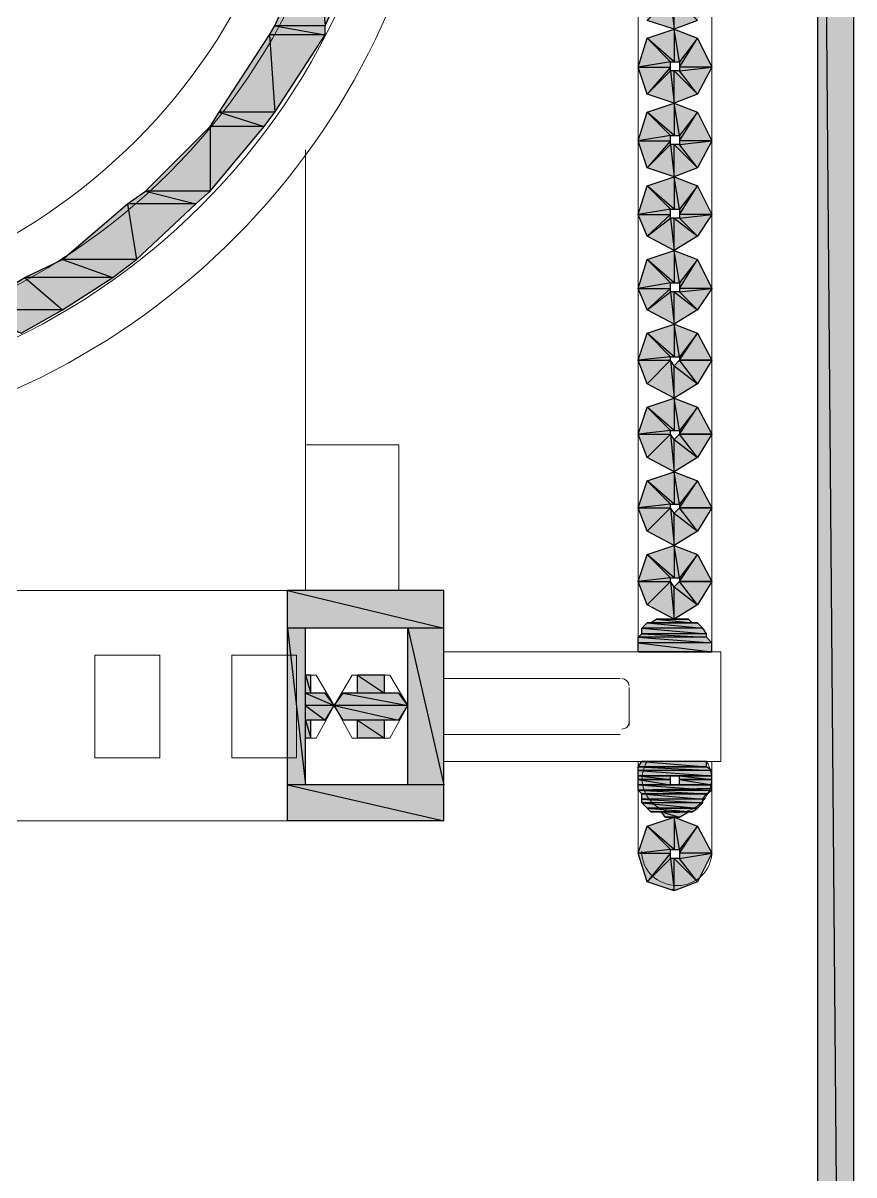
# Model space of a CAD drawing. Header units: millimetres. Extents: x 40 to 176, y -32 to 59.
# Drawn here: x 101.968 to 102.613, y -0.669 to 0.225 of the extents above; entities that cross this region are included whole.
import ezdxf

# ---------------------------------------------------------------- set-up
doc = ezdxf.new("R2010")
doc.units = ezdxf.units.MM
doc.layers.add('15 - Quadro de medição', color=6, linetype='Continuous')

msp = doc.modelspace()

# ---------------------------------------------------------------- hatches: boundary and pattern name
at = {"layer": '15 - Quadro de medição', "true_color": 0x000007}
h = msp.add_hatch(color=7, dxfattribs=at)
h.paths.add_polyline_path([(102.61282, 1.02481), (102.58489, 1.02481), (102.61282, -2.31903)])
h.paths.add_polyline_path([(102.58489, 1.02481), (102.61282, -2.31903), (102.58489, -2.31903)])
h = msp.add_hatch(color=7, dxfattribs=at)
h.paths.add_polyline_path([(102.2343, 0.2957), (102.19519, 0.2957), (102.20218, 0.22307)])
h.paths.add_polyline_path([(102.19519, 0.2957), (102.20218, 0.22307), (102.16307, 0.22307)])
h = msp.add_hatch(color=7, dxfattribs=at)
h.paths.add_polyline_path([(102.49131, 0.22726), (102.47734, 0.24542), (102.50248, 0.24821)])
h.paths.add_polyline_path([(102.47734, 0.24542), (102.50248, 0.24821), (102.47734, 0.24821)])
h.paths.add_polyline_path([(102.50248, 0.24821), (102.47734, 0.24821), (102.49131, 0.27056)])
h.paths.add_polyline_path([(102.47734, 0.24821), (102.49131, 0.27056), (102.47734, 0.2524)])
h.paths.add_polyline_path([(102.49131, 0.27056), (102.47734, 0.2524), (102.47315, 0.27754)])
h.paths.add_polyline_path([(102.47734, 0.2524), (102.47315, 0.27754), (102.47315, 0.2524)])
h.paths.add_polyline_path([(102.47315, 0.27754), (102.47315, 0.2524), (102.4522, 0.27056)])
h.paths.add_polyline_path([(102.47315, 0.2524), (102.4522, 0.27056), (102.47035, 0.2524)])
h.paths.add_polyline_path([(102.4522, 0.27056), (102.47035, 0.2524), (102.44521, 0.24821)])
h.paths.add_polyline_path([(102.47035, 0.2524), (102.44521, 0.24821), (102.47035, 0.24821)])
h.paths.add_polyline_path([(102.44521, 0.24821), (102.47035, 0.24821), (102.4522, 0.22726)])
h.paths.add_polyline_path([(102.47035, 0.24821), (102.4522, 0.22726), (102.47035, 0.24542)])
h.paths.add_polyline_path([(102.4522, 0.22726), (102.47035, 0.24542), (102.47315, 0.22028)])
h.paths.add_polyline_path([(102.47035, 0.24542), (102.47315, 0.22028), (102.47315, 0.24542)])
h.paths.add_polyline_path([(102.47315, 0.22028), (102.47315, 0.24542), (102.49131, 0.22726)])
h.paths.add_polyline_path([(102.47315, 0.24542), (102.49131, 0.22726), (102.47734, 0.24542)])
h = msp.add_hatch(color=7, dxfattribs=at)
h.paths.add_polyline_path([(102.20218, 0.21609), (102.15888, 0.21609), (102.16307, 0.15603)])
h.paths.add_polyline_path([(102.15888, 0.21609), (102.16307, 0.15603), (102.11977, 0.15603)])
h = msp.add_hatch(color=7, dxfattribs=at)
h.paths.add_polyline_path([(102.20218, 0.22307), (102.16307, 0.22307), (102.20218, 0.21609)])
h.paths.add_polyline_path([(102.16307, 0.22307), (102.20218, 0.21609), (102.15888, 0.21609)])
h = msp.add_hatch(color=7, dxfattribs=at)
h.paths.add_polyline_path([(102.49131, 0.16999), (102.47734, 0.18815), (102.50248, 0.19094)])
h.paths.add_polyline_path([(102.47734, 0.18815), (102.50248, 0.19094), (102.47734, 0.19094)])
h.paths.add_polyline_path([(102.50248, 0.19094), (102.47734, 0.19094), (102.49131, 0.21329)])
h.paths.add_polyline_path([(102.47734, 0.19094), (102.49131, 0.21329), (102.47734, 0.19513)])
h.paths.add_polyline_path([(102.49131, 0.21329), (102.47734, 0.19513), (102.47315, 0.22028)])
h.paths.add_polyline_path([(102.47734, 0.19513), (102.47315, 0.22028), (102.47315, 0.19513)])
h.paths.add_polyline_path([(102.47315, 0.22028), (102.47315, 0.19513), (102.4522, 0.21329)])
h.paths.add_polyline_path([(102.47315, 0.19513), (102.4522, 0.21329), (102.47035, 0.19513)])
h.paths.add_polyline_path([(102.4522, 0.21329), (102.47035, 0.19513), (102.44521, 0.19094)])
h.paths.add_polyline_path([(102.47035, 0.19513), (102.44521, 0.19094), (102.47035, 0.19094)])
h.paths.add_polyline_path([(102.44521, 0.19094), (102.47035, 0.19094), (102.4522, 0.16999)])
h.paths.add_polyline_path([(102.47035, 0.19094), (102.4522, 0.16999), (102.47035, 0.18815)])
h.paths.add_polyline_path([(102.4522, 0.16999), (102.47035, 0.18815), (102.47315, 0.16301)])
h.paths.add_polyline_path([(102.47035, 0.18815), (102.47315, 0.16301), (102.47315, 0.18815)])
h.paths.add_polyline_path([(102.47315, 0.16301), (102.47315, 0.18815), (102.49131, 0.16999)])
h.paths.add_polyline_path([(102.47315, 0.18815), (102.49131, 0.16999), (102.47734, 0.18815)])
h = msp.add_hatch(color=7, dxfattribs=at)
h.paths.add_polyline_path([(102.49131, 0.11273), (102.47734, 0.13088), (102.50248, 0.13368)])
h.paths.add_polyline_path([(102.47734, 0.13088), (102.50248, 0.13368), (102.47734, 0.13368)])
h.paths.add_polyline_path([(102.50248, 0.13368), (102.47734, 0.13368), (102.49131, 0.15603)])
h.paths.add_polyline_path([(102.47734, 0.13368), (102.49131, 0.15603), (102.47734, 0.13787)])
h.paths.add_polyline_path([(102.49131, 0.15603), (102.47734, 0.13787), (102.47315, 0.16301)])
h.paths.add_polyline_path([(102.47734, 0.13787), (102.47315, 0.16301), (102.47315, 0.13787)])
h.paths.add_polyline_path([(102.47315, 0.16301), (102.47315, 0.13787), (102.4522, 0.15603)])
h.paths.add_polyline_path([(102.47315, 0.13787), (102.4522, 0.15603), (102.47035, 0.13787)])
h.paths.add_polyline_path([(102.4522, 0.15603), (102.47035, 0.13787), (102.44521, 0.13368)])
h.paths.add_polyline_path([(102.47035, 0.13787), (102.44521, 0.13368), (102.47035, 0.13368)])
h.paths.add_polyline_path([(102.44521, 0.13368), (102.47035, 0.13368), (102.4522, 0.11273)])
h.paths.add_polyline_path([(102.47035, 0.13368), (102.4522, 0.11273), (102.47035, 0.13088)])
h.paths.add_polyline_path([(102.4522, 0.11273), (102.47035, 0.13088), (102.47315, 0.10574)])
h.paths.add_polyline_path([(102.47035, 0.13088), (102.47315, 0.10574), (102.47315, 0.13088)])
h.paths.add_polyline_path([(102.47315, 0.10574), (102.47315, 0.13088), (102.49131, 0.11273)])
h.paths.add_polyline_path([(102.47315, 0.13088), (102.49131, 0.11273), (102.47734, 0.13088)])
h = msp.add_hatch(color=7, dxfattribs=at)
h.paths.add_polyline_path([(102.16307, 0.15603), (102.11977, 0.15603), (102.15469, 0.14485)])
h.paths.add_polyline_path([(102.11977, 0.15603), (102.15469, 0.14485), (102.11278, 0.14485)])
h = msp.add_hatch(color=7, dxfattribs=at)
h.paths.add_polyline_path([(102.15469, 0.14485), (102.11278, 0.14485), (102.11278, 0.09457)])
h.paths.add_polyline_path([(102.11278, 0.14485), (102.11278, 0.09457), (102.0625, 0.09457)])
h = msp.add_hatch(color=7, dxfattribs=at)
h.paths.add_polyline_path([(102.49131, 0.05965), (102.47734, 0.07362), (102.50248, 0.07641)])
h.paths.add_polyline_path([(102.47734, 0.07362), (102.50248, 0.07641), (102.47734, 0.07641)])
h.paths.add_polyline_path([(102.50248, 0.07641), (102.47734, 0.07641), (102.49131, 0.09876)])
h.paths.add_polyline_path([(102.47734, 0.07641), (102.49131, 0.09876), (102.47734, 0.0806)])
h.paths.add_polyline_path([(102.49131, 0.09876), (102.47734, 0.0806), (102.47315, 0.10574)])
h.paths.add_polyline_path([(102.47734, 0.0806), (102.47315, 0.10574), (102.47315, 0.0806)])
h.paths.add_polyline_path([(102.47315, 0.10574), (102.47315, 0.0806), (102.4522, 0.09876)])
h.paths.add_polyline_path([(102.47315, 0.0806), (102.4522, 0.09876), (102.47035, 0.0806)])
h.paths.add_polyline_path([(102.4522, 0.09876), (102.47035, 0.0806), (102.44521, 0.07641)])
h.paths.add_polyline_path([(102.47035, 0.0806), (102.44521, 0.07641), (102.47035, 0.07641)])
h.paths.add_polyline_path([(102.44521, 0.07641), (102.47035, 0.07641), (102.4522, 0.05965)])
h.paths.add_polyline_path([(102.47035, 0.07641), (102.4522, 0.05965), (102.47035, 0.07362)])
h.paths.add_polyline_path([(102.4522, 0.05965), (102.47035, 0.07362), (102.47315, 0.04847)])
h.paths.add_polyline_path([(102.47035, 0.07362), (102.47315, 0.04847), (102.47315, 0.07362)])
h.paths.add_polyline_path([(102.47315, 0.04847), (102.47315, 0.07362), (102.49131, 0.05965)])
h.paths.add_polyline_path([(102.47315, 0.07362), (102.49131, 0.05965), (102.47734, 0.07362)])
h = msp.add_hatch(color=7, dxfattribs=at)
h.paths.add_polyline_path([(102.11278, 0.09457), (102.0625, 0.09457), (102.10161, 0.08479)])
h.paths.add_polyline_path([(102.0625, 0.09457), (102.10161, 0.08479), (102.04853, 0.08479)])
h = msp.add_hatch(color=7, dxfattribs=at)
h.paths.add_polyline_path([(102.10161, 0.08479), (102.04853, 0.08479), (102.05552, 0.04149)])
h.paths.add_polyline_path([(102.04853, 0.08479), (102.05552, 0.04149), (101.99825, 0.04149)])
h = msp.add_hatch(color=7, dxfattribs=at)
h.paths.add_polyline_path([(102.49131, 0.00238), (102.47734, 0.01635), (102.50248, 0.01914)])
h.paths.add_polyline_path([(102.47734, 0.01635), (102.50248, 0.01914), (102.47734, 0.01914)])
h.paths.add_polyline_path([(102.50248, 0.01914), (102.47734, 0.01914), (102.49131, 0.04149)])
h.paths.add_polyline_path([(102.47734, 0.01914), (102.49131, 0.04149), (102.47734, 0.02333)])
h.paths.add_polyline_path([(102.49131, 0.04149), (102.47734, 0.02333), (102.47315, 0.04847)])
h.paths.add_polyline_path([(102.47734, 0.02333), (102.47315, 0.04847), (102.47315, 0.02333)])
h.paths.add_polyline_path([(102.47315, 0.04847), (102.47315, 0.02333), (102.4522, 0.04149)])
h.paths.add_polyline_path([(102.47315, 0.02333), (102.4522, 0.04149), (102.47035, 0.02333)])
h.paths.add_polyline_path([(102.4522, 0.04149), (102.47035, 0.02333), (102.44521, 0.01914)])
h.paths.add_polyline_path([(102.47035, 0.02333), (102.44521, 0.01914), (102.47035, 0.01914)])
h.paths.add_polyline_path([(102.44521, 0.01914), (102.47035, 0.01914), (102.4522, 0.00238)])
h.paths.add_polyline_path([(102.47035, 0.01914), (102.4522, 0.00238), (102.47035, 0.01635)])
h.paths.add_polyline_path([(102.4522, 0.00238), (102.47035, 0.01635), (102.47315, -0.00879)])
h.paths.add_polyline_path([(102.47035, 0.01635), (102.47315, -0.00879), (102.47315, 0.01635)])
h.paths.add_polyline_path([(102.47315, -0.00879), (102.47315, 0.01635), (102.49131, 0.00238)])
h.paths.add_polyline_path([(102.47315, 0.01635), (102.49131, 0.00238), (102.47734, 0.01635)])
h = msp.add_hatch(color=7, dxfattribs=at)
h.paths.add_polyline_path([(102.05552, 0.04149), (101.99825, 0.04149), (102.03736, 0.02752)])
h.paths.add_polyline_path([(101.99825, 0.04149), (102.03736, 0.02752), (101.96892, 0.02752)])
h = msp.add_hatch(color=7, dxfattribs=at)
h.paths.add_polyline_path([(102.03736, 0.02752), (101.96892, 0.02752), (101.99825, 0.00238)])
h.paths.add_polyline_path([(101.96892, 0.02752), (101.99825, 0.00238), (101.92702, 0.00238)])
h = msp.add_hatch(color=7, dxfattribs=at)
h.paths.add_polyline_path([(101.99825, 0.00238), (101.92702, 0.00238), (101.96612, -0.01578)])
h.paths.add_polyline_path([(101.92702, 0.00238), (101.96612, -0.01578), (101.86975, -0.01578)])
h = msp.add_hatch(color=7, dxfattribs=at)
h.paths.add_polyline_path([(102.50248, -0.03673), (102.47734, -0.03673), (102.49131, -0.01578)])
h.paths.add_polyline_path([(102.47734, -0.03673), (102.49131, -0.01578), (102.47734, -0.03393)])
h.paths.add_polyline_path([(102.49131, -0.01578), (102.47734, -0.03393), (102.47315, -0.00879)])
h.paths.add_polyline_path([(102.47734, -0.03393), (102.47315, -0.00879), (102.47315, -0.03393)])
h.paths.add_polyline_path([(102.47315, -0.00879), (102.47315, -0.03393), (102.4522, -0.01578)])
h.paths.add_polyline_path([(102.47315, -0.03393), (102.4522, -0.01578), (102.47035, -0.03393)])
h.paths.add_polyline_path([(102.4522, -0.01578), (102.47035, -0.03393), (102.44521, -0.03673)])
h.paths.add_polyline_path([(102.47035, -0.03393), (102.44521, -0.03673), (102.47035, -0.03673)])
h.paths.add_polyline_path([(102.44521, -0.03673), (102.47035, -0.03673), (102.4522, -0.05489)])
h = msp.add_hatch(color=7, dxfattribs=at)
h.paths.add_polyline_path([(102.4522, -0.05489), (102.47035, -0.03673), (102.47315, -0.06606)])
h.paths.add_polyline_path([(102.47035, -0.03673), (102.47315, -0.06606), (102.47315, -0.04092)])
h.paths.add_polyline_path([(102.47315, -0.06606), (102.47315, -0.04092), (102.49131, -0.05489)])
h.paths.add_polyline_path([(102.47315, -0.04092), (102.49131, -0.05489), (102.47734, -0.03673)])
h.paths.add_polyline_path([(102.49131, -0.05489), (102.47734, -0.03673), (102.50248, -0.03673)])
h = msp.add_hatch(color=7, dxfattribs=at)
h.paths.add_polyline_path([(102.50248, -0.09399), (102.47734, -0.09399), (102.49131, -0.07304)])
h.paths.add_polyline_path([(102.47734, -0.09399), (102.49131, -0.07304), (102.47734, -0.0912)])
h.paths.add_polyline_path([(102.49131, -0.07304), (102.47734, -0.0912), (102.47315, -0.06606)])
h.paths.add_polyline_path([(102.47734, -0.0912), (102.47315, -0.06606), (102.47315, -0.0912)])
h.paths.add_polyline_path([(102.47315, -0.06606), (102.47315, -0.0912), (102.4522, -0.07304)])
h.paths.add_polyline_path([(102.47315, -0.0912), (102.4522, -0.07304), (102.47035, -0.0912)])
h.paths.add_polyline_path([(102.4522, -0.07304), (102.47035, -0.0912), (102.44521, -0.09399)])
h.paths.add_polyline_path([(102.47035, -0.0912), (102.44521, -0.09399), (102.47035, -0.09399)])
h.paths.add_polyline_path([(102.44521, -0.09399), (102.47035, -0.09399), (102.4522, -0.11215)])
h = msp.add_hatch(color=7, dxfattribs=at)
h.paths.add_polyline_path([(102.4522, -0.11215), (102.47035, -0.09399), (102.47315, -0.12333)])
h.paths.add_polyline_path([(102.47035, -0.09399), (102.47315, -0.12333), (102.47315, -0.09819)])
h.paths.add_polyline_path([(102.47315, -0.12333), (102.47315, -0.09819), (102.49131, -0.11215)])
h.paths.add_polyline_path([(102.47315, -0.09819), (102.49131, -0.11215), (102.47734, -0.09399)])
h.paths.add_polyline_path([(102.49131, -0.11215), (102.47734, -0.09399), (102.50248, -0.09399)])
h = msp.add_hatch(color=7, dxfattribs=at)
h.paths.add_polyline_path([(102.50248, -0.15126), (102.47734, -0.15126), (102.49131, -0.13031)])
h.paths.add_polyline_path([(102.47734, -0.15126), (102.49131, -0.13031), (102.47734, -0.14847)])
h.paths.add_polyline_path([(102.49131, -0.13031), (102.47734, -0.14847), (102.47315, -0.12333)])
h.paths.add_polyline_path([(102.47734, -0.14847), (102.47315, -0.12333), (102.47315, -0.14847)])
h.paths.add_polyline_path([(102.47315, -0.12333), (102.47315, -0.14847), (102.4522, -0.13031)])
h.paths.add_polyline_path([(102.47315, -0.14847), (102.4522, -0.13031), (102.47035, -0.14847)])
h.paths.add_polyline_path([(102.4522, -0.13031), (102.47035, -0.14847), (102.44521, -0.15126)])
h.paths.add_polyline_path([(102.47035, -0.14847), (102.44521, -0.15126), (102.47035, -0.15126)])
h.paths.add_polyline_path([(102.44521, -0.15126), (102.47035, -0.15126), (102.4522, -0.16942)])
h = msp.add_hatch(color=7, dxfattribs=at)
h.paths.add_polyline_path([(102.4522, -0.16942), (102.47035, -0.15126), (102.47315, -0.18059)])
h.paths.add_polyline_path([(102.47035, -0.15126), (102.47315, -0.18059), (102.47315, -0.15545)])
h.paths.add_polyline_path([(102.47315, -0.18059), (102.47315, -0.15545), (102.49131, -0.16942)])
h.paths.add_polyline_path([(102.47315, -0.15545), (102.49131, -0.16942), (102.47734, -0.15126)])
h.paths.add_polyline_path([(102.49131, -0.16942), (102.47734, -0.15126), (102.50248, -0.15126)])
h = msp.add_hatch(color=7, dxfattribs=at)
h.paths.add_polyline_path([(102.50248, -0.20853), (102.47734, -0.20853), (102.49131, -0.18758)])
h.paths.add_polyline_path([(102.47734, -0.20853), (102.49131, -0.18758), (102.47734, -0.20574)])
h.paths.add_polyline_path([(102.49131, -0.18758), (102.47734, -0.20574), (102.47315, -0.18059)])
h.paths.add_polyline_path([(102.47734, -0.20574), (102.47315, -0.18059), (102.47315, -0.20574)])
h.paths.add_polyline_path([(102.47315, -0.18059), (102.47315, -0.20574), (102.4522, -0.18758)])
h.paths.add_polyline_path([(102.47315, -0.20574), (102.4522, -0.18758), (102.47035, -0.20574)])
h.paths.add_polyline_path([(102.4522, -0.18758), (102.47035, -0.20574), (102.44521, -0.20853)])
h.paths.add_polyline_path([(102.47035, -0.20574), (102.44521, -0.20853), (102.47035, -0.20853)])
h.paths.add_polyline_path([(102.44521, -0.20853), (102.47035, -0.20853), (102.4522, -0.22669)])
h = msp.add_hatch(color=7, dxfattribs=at)
h.paths.add_polyline_path([(102.4522, -0.22669), (102.47035, -0.20853), (102.47315, -0.23786)])
h.paths.add_polyline_path([(102.47035, -0.20853), (102.47315, -0.23786), (102.47315, -0.21272)])
h.paths.add_polyline_path([(102.47315, -0.23786), (102.47315, -0.21272), (102.49131, -0.22669)])
h.paths.add_polyline_path([(102.47315, -0.21272), (102.49131, -0.22669), (102.47734, -0.20853)])
h.paths.add_polyline_path([(102.49131, -0.22669), (102.47734, -0.20853), (102.50248, -0.20853)])
h = msp.add_hatch(color=7, dxfattribs=at)
h.paths.add_polyline_path([(102.29436, -0.21551), (102.17284, -0.21551), (102.29436, -0.24484)])
h.paths.add_polyline_path([(102.17284, -0.21551), (102.29436, -0.24484), (102.17284, -0.24484)])
h = msp.add_hatch(color=7, dxfattribs=at)
h.paths.add_polyline_path([(102.49131, -0.24065), (102.4522, -0.24065), (102.4955, -0.24484)])
h.paths.add_polyline_path([(102.4522, -0.24065), (102.4955, -0.24484), (102.44801, -0.24484)])
h = msp.add_hatch(color=7, dxfattribs=at)
h.paths.add_polyline_path([(102.48432, -0.23786), (102.45918, -0.23786), (102.48712, -0.24065)])
h.paths.add_polyline_path([(102.45918, -0.23786), (102.48712, -0.24065), (102.45499, -0.24065)])
h = msp.add_hatch(color=7, dxfattribs=at)
h.paths.add_polyline_path([(102.18681, -0.24484), (102.17284, -0.24484), (102.18681, -0.36636)])
h.paths.add_polyline_path([(102.17284, -0.24484), (102.18681, -0.36636), (102.17284, -0.36636)])
h = msp.add_hatch(color=7, dxfattribs=at)
h.paths.add_polyline_path([(102.29436, -0.24484), (102.26643, -0.24484), (102.29436, -0.36636)])
h.paths.add_polyline_path([(102.26643, -0.24484), (102.29436, -0.36636), (102.26643, -0.36636)])
h = msp.add_hatch(color=7, dxfattribs=at)
h.paths.add_polyline_path([(102.49829, -0.24903), (102.44801, -0.24903), (102.49829, -0.25183)])
h.paths.add_polyline_path([(102.44801, -0.24903), (102.49829, -0.25183), (102.44521, -0.25183)])
h = msp.add_hatch(color=7, dxfattribs=at)
h.paths.add_polyline_path([(102.4955, -0.24484), (102.44801, -0.24484), (102.49829, -0.24903)])
h.paths.add_polyline_path([(102.44801, -0.24484), (102.49829, -0.24903), (102.44801, -0.24903)])
h = msp.add_hatch(color=7, dxfattribs=at)
h.paths.add_polyline_path([(102.49829, -0.25183), (102.44521, -0.25183), (102.50248, -0.25602)])
h.paths.add_polyline_path([(102.44521, -0.25183), (102.50248, -0.25602), (102.44521, -0.25602)])
h = msp.add_hatch(color=7, dxfattribs=at)
h.paths.add_polyline_path([(102.50248, -0.25602), (102.44521, -0.25602), (102.50248, -0.263)])
h.paths.add_polyline_path([(102.44521, -0.25602), (102.50248, -0.263), (102.44521, -0.263)])
h.paths.add_polyline_path([(102.50248, -0.263), (102.44521, -0.263)])
h.paths.add_polyline_path([(102.44521, -0.263), (102.50248, -0.263)])
h = msp.add_hatch(color=7, dxfattribs=at)
h.paths.add_polyline_path([(102.191, -0.28116), (102.18681, -0.28116), (102.191, -0.29513)])
h.paths.add_polyline_path([(102.18681, -0.28116), (102.191, -0.29513), (102.18681, -0.29513)])
h = msp.add_hatch(color=7, dxfattribs=at)
h.paths.add_polyline_path([(102.24827, -0.28116), (102.22732, -0.28116), (102.24827, -0.29513)])
h.paths.add_polyline_path([(102.22732, -0.28116), (102.24827, -0.29513), (102.22732, -0.29513)])
h = msp.add_hatch(color=7, dxfattribs=at)
h.paths.add_polyline_path([(102.20218, -0.29513), (102.18681, -0.29513), (102.20916, -0.30491)])
h.paths.add_polyline_path([(102.18681, -0.29513), (102.20916, -0.30491), (102.18681, -0.30491)])
h = msp.add_hatch(color=7, dxfattribs=at)
h.paths.add_polyline_path([(102.25944, -0.29513), (102.21614, -0.29513), (102.26643, -0.30491)])
h.paths.add_polyline_path([(102.21614, -0.29513), (102.26643, -0.30491), (102.20916, -0.30491)])
h = msp.add_hatch(color=7, dxfattribs=at)
h.paths.add_polyline_path([(102.20916, -0.30491), (102.18681, -0.30491), (102.20218, -0.31608)])
h.paths.add_polyline_path([(102.18681, -0.30491), (102.20218, -0.31608), (102.18681, -0.31608)])
h = msp.add_hatch(color=7, dxfattribs=at)
h.paths.add_polyline_path([(102.26643, -0.30491), (102.20916, -0.30491), (102.25944, -0.31608)])
h.paths.add_polyline_path([(102.20916, -0.30491), (102.25944, -0.31608), (102.21614, -0.31608)])
h = msp.add_hatch(color=7, dxfattribs=at)
h.paths.add_polyline_path([(102.191, -0.31608), (102.18681, -0.31608), (102.191, -0.33005)])
h.paths.add_polyline_path([(102.18681, -0.31608), (102.191, -0.33005), (102.18681, -0.33005)])
h = msp.add_hatch(color=7, dxfattribs=at)
h.paths.add_polyline_path([(102.24827, -0.31608), (102.22732, -0.31608), (102.24827, -0.33005)])
h.paths.add_polyline_path([(102.22732, -0.31608), (102.24827, -0.33005), (102.22732, -0.33005)])
h = msp.add_hatch(color=7, dxfattribs=at)
h.paths.add_polyline_path([(102.49829, -0.3482), (102.44801, -0.3482), (102.49829, -0.3524)])
h.paths.add_polyline_path([(102.44801, -0.3482), (102.49829, -0.3524), (102.44521, -0.3524)])
h.paths.add_polyline_path([(102.49829, -0.3524), (102.44521, -0.3524)])
h.paths.add_polyline_path([(102.44521, -0.3524), (102.49829, -0.3524)])
h = msp.add_hatch(color=7, dxfattribs=at)
h.paths.add_polyline_path([(102.49829, -0.3524), (102.44521, -0.3524), (102.50248, -0.35519)])
h.paths.add_polyline_path([(102.44521, -0.3524), (102.50248, -0.35519), (102.44521, -0.35519)])
h = msp.add_hatch(color=7, dxfattribs=at)
h.paths.add_polyline_path([(102.50248, -0.35519), (102.44521, -0.35519), (102.50248, -0.35938)])
h.paths.add_polyline_path([(102.44521, -0.35519), (102.50248, -0.35938), (102.44521, -0.35938)])
h.paths.add_polyline_path([(102.50248, -0.35938), (102.44521, -0.35938)])
h.paths.add_polyline_path([(102.44521, -0.35938), (102.50248, -0.35938)])
h.paths.add_polyline_path([(102.50248, -0.35938), (102.47315, -0.35938)])
h.paths.add_polyline_path([(102.50248, -0.35938), (102.47315, -0.35938)])
h = msp.add_hatch(color=7, dxfattribs=at)
h.paths.add_polyline_path([(102.29436, -0.36636), (102.17284, -0.36636), (102.29436, -0.3943)])
h.paths.add_polyline_path([(102.17284, -0.36636), (102.29436, -0.3943), (102.17284, -0.3943)])
h = msp.add_hatch(color=7, dxfattribs=at)
h.paths.add_polyline_path([(102.47035, -0.35938), (102.44521, -0.35938)])
h.paths.add_polyline_path([(102.47035, -0.35938), (102.44521, -0.35938), (102.47315, -0.35938)])
h = msp.add_hatch(color=7, dxfattribs=at)
h.paths.add_polyline_path([(102.47035, -0.35938), (102.44521, -0.35938), (102.47035, -0.36217)])
h.paths.add_polyline_path([(102.44521, -0.35938), (102.47035, -0.36217), (102.44521, -0.36217)])
h = msp.add_hatch(color=7, dxfattribs=at)
h.paths.add_polyline_path([(102.47035, -0.36217), (102.44521, -0.36217), (102.47035, -0.36636)])
h.paths.add_polyline_path([(102.44521, -0.36217), (102.47035, -0.36636), (102.44521, -0.36636)])
h = msp.add_hatch(color=7, dxfattribs=at)
h.paths.add_polyline_path([(102.47315, -0.36636), (102.44521, -0.36636)])
h.paths.add_polyline_path([(102.47315, -0.36636), (102.44521, -0.36636), (102.47035, -0.36636)])
h = msp.add_hatch(color=7, dxfattribs=at)
h.paths.add_polyline_path([(102.50248, -0.36636), (102.44521, -0.36636), (102.50248, -0.37055)])
h.paths.add_polyline_path([(102.44521, -0.36636), (102.50248, -0.37055), (102.44521, -0.37055)])
h.paths.add_polyline_path([(102.50248, -0.37055), (102.44521, -0.37055)])
h.paths.add_polyline_path([(102.44521, -0.37055), (102.50248, -0.37055), (102.50248, -0.36916)])
h = msp.add_hatch(color=7, dxfattribs=at)
h.paths.add_polyline_path([(102.50248, -0.35938), (102.47734, -0.35938), (102.50248, -0.36217)])
h.paths.add_polyline_path([(102.47734, -0.35938), (102.50248, -0.36217), (102.47734, -0.36217)])
h = msp.add_hatch(color=7, dxfattribs=at)
h.paths.add_polyline_path([(102.50248, -0.36217), (102.47734, -0.36217), (102.50248, -0.36636)])
h.paths.add_polyline_path([(102.47734, -0.36217), (102.50248, -0.36636), (102.47734, -0.36636)])
h = msp.add_hatch(color=7, dxfattribs=at)
h.paths.add_polyline_path([(102.50248, -0.37055), (102.44521, -0.37055), (102.49829, -0.37335)])
h.paths.add_polyline_path([(102.44521, -0.37055), (102.49829, -0.37335), (102.44801, -0.37335)])
h.paths.add_polyline_path([(102.49829, -0.37335), (102.44801, -0.37335)])
h.paths.add_polyline_path([(102.44801, -0.37335), (102.49829, -0.37335)])
h = msp.add_hatch(color=7, dxfattribs=at)
h.paths.add_polyline_path([(102.49829, -0.37335), (102.44801, -0.37335), (102.4955, -0.37754)])
h.paths.add_polyline_path([(102.44801, -0.37335), (102.4955, -0.37754), (102.44801, -0.37754)])
h = msp.add_hatch(color=7, dxfattribs=at)
h.paths.add_polyline_path([(102.4955, -0.37754), (102.44801, -0.37754), (102.4955, -0.38033)])
h.paths.add_polyline_path([(102.44801, -0.37754), (102.4955, -0.38033), (102.44801, -0.38033)])
h = msp.add_hatch(color=7, dxfattribs=at)
h.paths.add_polyline_path([(102.4955, -0.38033), (102.44801, -0.38033), (102.49131, -0.38452)])
h.paths.add_polyline_path([(102.44801, -0.38033), (102.49131, -0.38452), (102.4522, -0.38452)])
h.paths.add_polyline_path([(102.49131, -0.38452), (102.4522, -0.38452)])
h.paths.add_polyline_path([(102.4522, -0.38452), (102.49131, -0.38452)])
h = msp.add_hatch(color=7, dxfattribs=at)
h.paths.add_polyline_path([(102.49131, -0.38452), (102.4522, -0.38452), (102.48712, -0.38731)])
h.paths.add_polyline_path([(102.4522, -0.38452), (102.48712, -0.38731), (102.45499, -0.38731)])
h.paths.add_polyline_path([(102.48712, -0.38731), (102.45499, -0.38731), (102.45918, -0.38731)])
h = msp.add_hatch(color=7, dxfattribs=at)
h.paths.add_polyline_path([(102.49131, -0.44179), (102.47734, -0.42363), (102.50248, -0.41944)])
h.paths.add_polyline_path([(102.47734, -0.42363), (102.50248, -0.41944), (102.47734, -0.41944)])
h.paths.add_polyline_path([(102.50248, -0.41944), (102.47734, -0.41944), (102.49131, -0.39849)])
h.paths.add_polyline_path([(102.47734, -0.41944), (102.49131, -0.39849), (102.47734, -0.41665)])
h.paths.add_polyline_path([(102.49131, -0.39849), (102.47734, -0.41665), (102.47315, -0.3915)])
h.paths.add_polyline_path([(102.47734, -0.41665), (102.47315, -0.3915), (102.47315, -0.41665)])
h.paths.add_polyline_path([(102.47315, -0.3915), (102.47315, -0.41665), (102.4522, -0.39849)])
h.paths.add_polyline_path([(102.47315, -0.41665), (102.4522, -0.39849), (102.47035, -0.41665)])
h.paths.add_polyline_path([(102.4522, -0.39849), (102.47035, -0.41665), (102.44521, -0.41944)])
h.paths.add_polyline_path([(102.47035, -0.41665), (102.44521, -0.41944), (102.47035, -0.41944)])
h.paths.add_polyline_path([(102.44521, -0.41944), (102.47035, -0.41944), (102.4522, -0.44179)])
h.paths.add_polyline_path([(102.47035, -0.41944), (102.4522, -0.44179), (102.47035, -0.42363)])
h.paths.add_polyline_path([(102.4522, -0.44179), (102.47035, -0.42363), (102.47315, -0.44877)])
h.paths.add_polyline_path([(102.47035, -0.42363), (102.47315, -0.44877), (102.47315, -0.42363)])
h.paths.add_polyline_path([(102.47315, -0.44877), (102.47315, -0.42363), (102.49131, -0.44179)])
h.paths.add_polyline_path([(102.47315, -0.42363), (102.49131, -0.44179), (102.47734, -0.42363)])
h = msp.add_hatch(color=7, dxfattribs=at)
h.paths.add_polyline_path([(102.48712, -0.38731), (102.45918, -0.38731), (102.48432, -0.38731)])
h.paths.add_polyline_path([(102.45918, -0.38731), (102.48432, -0.38731), (102.46337, -0.38731)])
h.paths.add_polyline_path([(102.48432, -0.38731), (102.46337, -0.38731)])
h.paths.add_polyline_path([(102.46337, -0.38731), (102.48432, -0.38731)])
h = msp.add_hatch(color=7, dxfattribs=at)
h.paths.add_polyline_path([(102.48432, -0.38731), (102.46337, -0.38731), (102.47734, -0.3915)])
h.paths.add_polyline_path([(102.46337, -0.38731), (102.47734, -0.3915), (102.46616, -0.3915)])
h.paths.add_polyline_path([(102.47734, -0.3915), (102.46616, -0.3915), (102.47315, -0.3915)])

# ---------------------------------------------------------------- linework, layer by layer
at = {"layer": '15 - Quadro de medição', "color": 7, "linetype": 'Continuous', "lineweight": 20, "true_color": 0x000007}
for points in [[(100.86408, 1.24689), (102.58489, 1.24689), (102.58489, -2.31903), (100.8571, -2.31903), (100.8557, -2.31763), (100.79285, -2.31903)], [(102.58489, -2.31903), (102.61282, -2.31903), (102.61282, 1.02481)], [(102.44521, 0.64489), (102.44521, -0.263), (102.44521, -0.263)], [(102.50248, -0.263), (102.50248, 0.64489), (102.50248, 0.64489)], [(102.18681, -0.21551), (102.18681, 0.12669), (102.18681, 0.12669)], [(102.25944, -0.21551), (102.25944, -0.10238), (102.18681, -0.10238)], [(102.17284, -0.21551), (102.17284, -0.3943), (102.17284, -0.3943)], [(102.18681, -0.24484), (102.26643, -0.24484), (102.26643, -0.36636), (102.18681, -0.36636)], [(102.18681, -0.24484), (102.18681, -0.36636), (102.18681, -0.36636)], [(102.29436, -0.263), (102.50946, -0.263), (102.50946, -0.3482), (102.29436, -0.3482)], [(102.18681, -0.28116), (102.19519, -0.28116), (102.20916, -0.30491), (102.19519, -0.33005), (102.18681, -0.33005)], [(102.19519, -0.28116), (102.191, -0.28116), (102.191, -0.29513)], [(102.22732, -0.28116), (102.22732, -0.29513), (102.22732, -0.29513)], [(102.24827, -0.28116), (102.24827, -0.29513), (102.24827, -0.29513)], [(102.43125, -0.28395), (102.29436, -0.28395), (102.29436, -0.28395)], [(102.20218, -0.29513), (102.191, -0.29513), (102.191, -0.29513)], [(102.22732, -0.29513), (102.21614, -0.29513), (102.21614, -0.29513)], [(102.25944, -0.29513), (102.24827, -0.29513), (102.24827, -0.29513)], [(102.43823, -0.32027), (102.43823, -0.29094), (102.43823, -0.29094)], [(102.20218, -0.31608), (102.191, -0.31608), (102.191, -0.31608)], [(102.191, -0.31608), (102.191, -0.33005), (102.191, -0.33005)], [(102.22732, -0.31608), (102.21614, -0.31608), (102.21614, -0.31608)], [(102.22732, -0.31608), (102.22732, -0.33005), (102.22732, -0.33005)], [(102.24827, -0.31608), (102.24827, -0.33005), (102.24827, -0.33005)], [(102.25944, -0.31608), (102.24827, -0.31608), (102.24827, -0.31608)], [(102.29436, -0.32725), (102.43125, -0.32725), (102.43125, -0.32725)], [(102.44521, -0.3482), (102.44521, -0.41944), (102.44521, -0.41944)], [(102.50248, -0.41944), (102.50248, -0.3482), (102.50248, -0.3482)], [(102.47315, -0.44877), (102.47175, -0.44737), (102.47175, -0.44737)]]:
    msp.add_lwpolyline(points, dxfattribs=at)
at = {"layer": '15 - Quadro de medição', "color": 7, "linetype": 'Continuous', "lineweight": -2, "true_color": 0x000007}
for points in [[(102.61282, 1.02481), (102.58489, 1.02481), (102.61282, -2.31903)], [(102.58489, 1.02481), (102.61282, -2.31903), (102.58489, -2.31903)], [(102.19519, 0.2957), (102.20218, 0.22307), (102.16307, 0.22307)], [(102.2343, 0.2957), (102.19519, 0.2957), (102.20218, 0.22307)], [(102.4522, 0.22726), (102.47035, 0.24542), (102.47315, 0.22028)], [(102.47035, 0.24542), (102.47315, 0.22028), (102.47315, 0.24542)], [(102.47315, 0.22028), (102.47315, 0.24542), (102.49131, 0.22726)], [(102.15888, 0.21609), (102.16307, 0.15603), (102.11977, 0.15603)], [(102.16307, 0.22307), (102.20218, 0.21609), (102.15888, 0.21609)], [(102.20218, 0.21609), (102.15888, 0.21609), (102.16307, 0.15603)], [(102.20218, 0.22307), (102.16307, 0.22307), (102.20218, 0.21609)], [(102.47315, 0.22028), (102.47315, 0.19513), (102.4522, 0.21329)], [(102.49131, 0.21329), (102.47734, 0.19513), (102.47315, 0.22028)], [(102.47734, 0.19513), (102.47315, 0.22028), (102.47315, 0.19513)], [(102.4522, 0.21329), (102.47035, 0.19513), (102.44521, 0.19094)], [(102.47315, 0.19513), (102.4522, 0.21329), (102.47035, 0.19513)], [(102.50248, 0.19094), (102.47734, 0.19094), (102.49131, 0.21329)], [(102.47734, 0.19094), (102.49131, 0.21329), (102.47734, 0.19513)], [(102.47035, 0.19513), (102.44521, 0.19094), (102.47035, 0.19094)], [(102.44521, 0.19094), (102.47035, 0.19094), (102.4522, 0.16999)], [(102.47035, 0.19094), (102.4522, 0.16999), (102.47035, 0.18815)], [(102.4522, 0.16999), (102.47035, 0.18815), (102.47315, 0.16301)], [(102.47035, 0.18815), (102.47315, 0.16301), (102.47315, 0.18815)], [(102.47315, 0.16301), (102.47315, 0.18815), (102.49131, 0.16999)], [(102.47315, 0.18815), (102.49131, 0.16999), (102.47734, 0.18815)], [(102.49131, 0.16999), (102.47734, 0.18815), (102.50248, 0.19094)], [(102.47734, 0.18815), (102.50248, 0.19094), (102.47734, 0.19094)], [(102.47315, 0.16301), (102.47315, 0.13787), (102.4522, 0.15603)], [(102.49131, 0.15603), (102.47734, 0.13787), (102.47315, 0.16301)], [(102.47734, 0.13787), (102.47315, 0.16301), (102.47315, 0.13787)], [(102.11977, 0.15603), (102.15469, 0.14485), (102.11278, 0.14485)], [(102.16307, 0.15603), (102.11977, 0.15603), (102.15469, 0.14485)], [(102.4522, 0.15603), (102.47035, 0.13787), (102.44521, 0.13368)], [(102.47315, 0.13787), (102.4522, 0.15603), (102.47035, 0.13787)], [(102.50248, 0.13368), (102.47734, 0.13368), (102.49131, 0.15603)], [(102.47734, 0.13368), (102.49131, 0.15603), (102.47734, 0.13787)], [(102.11278, 0.14485), (102.11278, 0.09457), (102.0625, 0.09457)], [(102.15469, 0.14485), (102.11278, 0.14485), (102.11278, 0.09457)], [(102.47035, 0.13787), (102.44521, 0.13368), (102.47035, 0.13368)], [(102.44521, 0.13368), (102.47035, 0.13368), (102.4522, 0.11273)], [(102.47035, 0.13368), (102.4522, 0.11273), (102.47035, 0.13088)], [(102.4522, 0.11273), (102.47035, 0.13088), (102.47315, 0.10574)], [(102.47035, 0.13088), (102.47315, 0.10574), (102.47315, 0.13088)], [(102.47315, 0.10574), (102.47315, 0.13088), (102.49131, 0.11273)], [(102.47315, 0.13088), (102.49131, 0.11273), (102.47734, 0.13088)], [(102.49131, 0.11273), (102.47734, 0.13088), (102.50248, 0.13368)], [(102.47734, 0.13088), (102.50248, 0.13368), (102.47734, 0.13368)], [(102.4522, 0.09876), (102.47035, 0.0806), (102.44521, 0.07641)], [(102.47315, 0.10574), (102.47315, 0.0806), (102.4522, 0.09876)], [(102.47315, 0.0806), (102.4522, 0.09876), (102.47035, 0.0806)], [(102.49131, 0.09876), (102.47734, 0.0806), (102.47315, 0.10574)], [(102.47734, 0.0806), (102.47315, 0.10574), (102.47315, 0.0806)], [(102.50248, 0.07641), (102.47734, 0.07641), (102.49131, 0.09876)], [(102.47734, 0.07641), (102.49131, 0.09876), (102.47734, 0.0806)], [(102.0625, 0.09457), (102.10161, 0.08479), (102.04853, 0.08479)], [(102.11278, 0.09457), (102.0625, 0.09457), (102.10161, 0.08479)], [(102.04853, 0.08479), (102.05552, 0.04149), (101.99825, 0.04149)], [(102.10161, 0.08479), (102.04853, 0.08479), (102.05552, 0.04149)], [(102.47035, 0.0806), (102.44521, 0.07641), (102.47035, 0.07641)], [(102.44521, 0.07641), (102.47035, 0.07641), (102.4522, 0.05965)], [(102.47035, 0.07641), (102.4522, 0.05965), (102.47035, 0.07362)], [(102.4522, 0.05965), (102.47035, 0.07362), (102.47315, 0.04847)], [(102.47035, 0.07362), (102.47315, 0.04847), (102.47315, 0.07362)], [(102.47315, 0.04847), (102.47315, 0.07362), (102.49131, 0.05965)], [(102.47315, 0.07362), (102.49131, 0.05965), (102.47734, 0.07362)], [(102.49131, 0.05965), (102.47734, 0.07362), (102.50248, 0.07641)], [(102.47734, 0.07362), (102.50248, 0.07641), (102.47734, 0.07641)], [(102.47315, 0.04847), (102.47315, 0.02333), (102.4522, 0.04149)], [(102.49131, 0.04149), (102.47734, 0.02333), (102.47315, 0.04847)], [(102.47734, 0.02333), (102.47315, 0.04847), (102.47315, 0.02333)], [(101.99825, 0.04149), (102.03736, 0.02752), (101.96892, 0.02752)], [(102.05552, 0.04149), (101.99825, 0.04149), (102.03736, 0.02752)], [(102.4522, 0.04149), (102.47035, 0.02333), (102.44521, 0.01914)], [(102.47315, 0.02333), (102.4522, 0.04149), (102.47035, 0.02333)], [(102.50248, 0.01914), (102.47734, 0.01914), (102.49131, 0.04149)], [(102.47734, 0.01914), (102.49131, 0.04149), (102.47734, 0.02333)], [(101.96892, 0.02752), (101.99825, 0.00238), (101.92702, 0.00238)], [(102.03736, 0.02752), (101.96892, 0.02752), (101.99825, 0.00238)], [(102.47035, 0.02333), (102.44521, 0.01914), (102.47035, 0.01914)], [(102.44521, 0.01914), (102.47035, 0.01914), (102.4522, 0.00238)], [(102.47035, 0.01914), (102.4522, 0.00238), (102.47035, 0.01635)], [(102.49131, 0.00238), (102.47734, 0.01635), (102.50248, 0.01914)], [(102.47734, 0.01635), (102.50248, 0.01914), (102.47734, 0.01914)], [(102.4522, 0.00238), (102.47035, 0.01635), (102.47315, -0.00879)], [(102.47035, 0.01635), (102.47315, -0.00879), (102.47315, 0.01635)], [(102.47315, -0.00879), (102.47315, 0.01635), (102.49131, 0.00238)], [(102.47315, 0.01635), (102.49131, 0.00238), (102.47734, 0.01635)], [(101.99825, 0.00238), (101.92702, 0.00238), (101.96612, -0.01578)], [(102.47315, -0.00879), (102.47315, -0.03393), (102.4522, -0.01578)], [(102.49131, -0.01578), (102.47734, -0.03393), (102.47315, -0.00879)], [(102.47734, -0.03393), (102.47315, -0.00879), (102.47315, -0.03393)], [(102.4522, -0.01578), (102.47035, -0.03393), (102.44521, -0.03673)], [(102.47315, -0.03393), (102.4522, -0.01578), (102.47035, -0.03393)], [(102.50248, -0.03673), (102.47734, -0.03673), (102.49131, -0.01578)], [(102.47734, -0.03673), (102.49131, -0.01578), (102.47734, -0.03393)], [(102.47035, -0.03393), (102.44521, -0.03673), (102.47035, -0.03673)], [(102.44521, -0.03673), (102.47035, -0.03673), (102.4522, -0.05489)], [(102.4522, -0.05489), (102.47035, -0.03673), (102.47315, -0.06606)], [(102.47035, -0.03673), (102.47315, -0.06606), (102.47315, -0.04092)], [(102.47315, -0.04092), (102.49131, -0.05489), (102.47734, -0.03673)], [(102.47315, -0.06606), (102.47315, -0.04092), (102.49131, -0.05489)], [(102.49131, -0.05489), (102.47734, -0.03673), (102.50248, -0.03673)], [(102.47315, -0.06606), (102.47315, -0.0912), (102.4522, -0.07304)], [(102.49131, -0.07304), (102.47734, -0.0912), (102.47315, -0.06606)], [(102.47734, -0.0912), (102.47315, -0.06606), (102.47315, -0.0912)], [(102.4522, -0.07304), (102.47035, -0.0912), (102.44521, -0.09399)], [(102.47315, -0.0912), (102.4522, -0.07304), (102.47035, -0.0912)], [(102.50248, -0.09399), (102.47734, -0.09399), (102.49131, -0.07304)], [(102.47734, -0.09399), (102.49131, -0.07304), (102.47734, -0.0912)], [(102.47035, -0.0912), (102.44521, -0.09399), (102.47035, -0.09399)], [(102.44521, -0.09399), (102.47035, -0.09399), (102.4522, -0.11215)], [(102.4522, -0.11215), (102.47035, -0.09399), (102.47315, -0.12333)], [(102.47035, -0.09399), (102.47315, -0.12333), (102.47315, -0.09819)], [(102.47315, -0.09819), (102.49131, -0.11215), (102.47734, -0.09399)], [(102.47315, -0.12333), (102.47315, -0.09819), (102.49131, -0.11215)], [(102.49131, -0.11215), (102.47734, -0.09399), (102.50248, -0.09399)], [(102.47315, -0.12333), (102.47315, -0.14847), (102.4522, -0.13031)], [(102.49131, -0.13031), (102.47734, -0.14847), (102.47315, -0.12333)], [(102.47734, -0.14847), (102.47315, -0.12333), (102.47315, -0.14847)], [(102.4522, -0.13031), (102.47035, -0.14847), (102.44521, -0.15126)], [(102.47315, -0.14847), (102.4522, -0.13031), (102.47035, -0.14847)], [(102.50248, -0.15126), (102.47734, -0.15126), (102.49131, -0.13031)], [(102.47734, -0.15126), (102.49131, -0.13031), (102.47734, -0.14847)], [(102.47035, -0.14847), (102.44521, -0.15126), (102.47035, -0.15126)], [(102.44521, -0.15126), (102.47035, -0.15126), (102.4522, -0.16942)], [(102.4522, -0.16942), (102.47035, -0.15126), (102.47315, -0.18059)], [(102.47035, -0.15126), (102.47315, -0.18059), (102.47315, -0.15545)], [(102.47315, -0.15545), (102.49131, -0.16942), (102.47734, -0.15126)], [(102.49131, -0.16942), (102.47734, -0.15126), (102.50248, -0.15126)], [(102.47315, -0.18059), (102.47315, -0.15545), (102.49131, -0.16942)], [(102.4522, -0.18758), (102.47035, -0.20574), (102.44521, -0.20853)], [(102.47315, -0.18059), (102.47315, -0.20574), (102.4522, -0.18758)], [(102.47315, -0.20574), (102.4522, -0.18758), (102.47035, -0.20574)], [(102.49131, -0.18758), (102.47734, -0.20574), (102.47315, -0.18059)], [(102.47734, -0.20574), (102.47315, -0.18059), (102.47315, -0.20574)], [(102.50248, -0.20853), (102.47734, -0.20853), (102.49131, -0.18758)], [(102.47734, -0.20853), (102.49131, -0.18758), (102.47734, -0.20574)], [(102.47035, -0.20574), (102.44521, -0.20853), (102.47035, -0.20853)], [(102.44521, -0.20853), (102.47035, -0.20853), (102.4522, -0.22669)], [(102.4522, -0.22669), (102.47035, -0.20853), (102.47315, -0.23786)], [(102.47035, -0.20853), (102.47315, -0.23786), (102.47315, -0.21272)], [(102.47315, -0.21272), (102.49131, -0.22669), (102.47734, -0.20853)], [(102.47315, -0.23786), (102.47315, -0.21272), (102.49131, -0.22669)], [(102.49131, -0.22669), (102.47734, -0.20853), (102.50248, -0.20853)], [(102.29436, -0.21551), (102.17284, -0.21551), (102.29436, -0.24484)], [(102.17284, -0.21551), (102.29436, -0.24484), (102.17284, -0.24484)], [(102.4522, -0.24065), (102.4955, -0.24484), (102.44801, -0.24484)], [(102.45499, -0.24065), (102.49131, -0.24065), (102.4522, -0.24065)], [(102.49131, -0.24065), (102.4522, -0.24065), (102.4955, -0.24484)], [(102.45918, -0.23786), (102.48712, -0.24065), (102.45499, -0.24065)], [(102.48712, -0.24065), (102.45499, -0.24065), (102.49131, -0.24065)], [(102.46616, -0.23786), (102.48432, -0.23786), (102.45918, -0.23786)], [(102.48432, -0.23786), (102.45918, -0.23786), (102.48712, -0.24065)], [(102.47035, -0.23786), (102.48013, -0.23786), (102.46616, -0.23786)], [(102.48013, -0.23786), (102.46616, -0.23786), (102.48432, -0.23786)], [(102.47734, -0.23786), (102.47035, -0.23786), (102.48013, -0.23786)], [(102.18681, -0.24484), (102.17284, -0.24484), (102.18681, -0.36636)], [(102.17284, -0.24484), (102.18681, -0.36636), (102.17284, -0.36636)], [(102.29436, -0.24484), (102.26643, -0.24484), (102.29436, -0.36636)], [(102.26643, -0.24484), (102.29436, -0.36636), (102.26643, -0.36636)], [(102.44801, -0.24903), (102.49829, -0.25183), (102.44521, -0.25183)], [(102.4955, -0.24484), (102.44801, -0.24484), (102.49829, -0.24903)], [(102.44801, -0.24484), (102.49829, -0.24903), (102.44801, -0.24903)], [(102.49829, -0.24903), (102.44801, -0.24903), (102.49829, -0.25183)], [(102.49829, -0.25183), (102.44521, -0.25183), (102.50248, -0.25602)], [(102.44521, -0.25183), (102.50248, -0.25602), (102.44521, -0.25602)], [(102.50248, -0.25602), (102.44521, -0.25602), (102.50248, -0.263)], [(102.44521, -0.25602), (102.50248, -0.263), (102.44521, -0.263)], [(102.50248, -0.263), (102.44521, -0.263)], [(102.44521, -0.263), (102.50248, -0.263), (102.50248, -0.263)], [(102.191, -0.28116), (102.18681, -0.28116), (102.191, -0.29513)], [(102.18681, -0.28116), (102.191, -0.29513), (102.18681, -0.29513)], [(102.24827, -0.28116), (102.22732, -0.28116), (102.24827, -0.29513)], [(102.22732, -0.28116), (102.24827, -0.29513), (102.22732, -0.29513)], [(102.20218, -0.29513), (102.18681, -0.29513), (102.20916, -0.30491)], [(102.18681, -0.29513), (102.20916, -0.30491), (102.18681, -0.30491)], [(102.21614, -0.29513), (102.26643, -0.30491), (102.20916, -0.30491)], [(102.25944, -0.29513), (102.21614, -0.29513), (102.26643, -0.30491)], [(102.20916, -0.30491), (102.18681, -0.30491), (102.20218, -0.31608)], [(102.18681, -0.30491), (102.20218, -0.31608), (102.18681, -0.31608)], [(102.26643, -0.30491), (102.20916, -0.30491), (102.25944, -0.31608)], [(102.20916, -0.30491), (102.25944, -0.31608), (102.21614, -0.31608)], [(102.191, -0.31608), (102.18681, -0.31608), (102.191, -0.33005)], [(102.18681, -0.31608), (102.191, -0.33005), (102.18681, -0.33005)], [(102.24827, -0.31608), (102.22732, -0.31608), (102.24827, -0.33005)], [(102.22732, -0.31608), (102.24827, -0.33005), (102.22732, -0.33005)], [(102.44801, -0.3482), (102.49829, -0.3524), (102.44521, -0.3524)], [(102.49829, -0.3482), (102.44801, -0.3482), (102.49829, -0.3524)], [(102.49829, -0.3524), (102.44521, -0.3524)], [(102.44521, -0.3524), (102.49829, -0.3524), (102.49829, -0.3524)], [(102.49829, -0.3524), (102.44521, -0.3524), (102.50248, -0.35519)], [(102.44521, -0.3524), (102.50248, -0.35519), (102.44521, -0.35519)], [(102.50248, -0.35519), (102.44521, -0.35519), (102.50248, -0.35938)], [(102.44521, -0.35519), (102.50248, -0.35938), (102.44521, -0.35938)], [(102.29436, -0.36636), (102.17284, -0.36636), (102.29436, -0.3943)], [(102.17284, -0.36636), (102.29436, -0.3943), (102.17284, -0.3943)], [(102.50248, -0.35938), (102.44521, -0.35938)], [(102.44521, -0.35938), (102.50248, -0.35938), (102.50248, -0.35938)], [(102.44521, -0.35938), (102.47315, -0.35938), (102.47315, -0.35938)], [(102.47315, -0.35938), (102.47315, -0.35938), (102.44521, -0.35938)], [(102.47035, -0.35938), (102.47035, -0.35938), (102.44521, -0.35938)], [(102.47035, -0.35938), (102.44521, -0.35938), (102.47315, -0.35938)], [(102.44521, -0.35938), (102.47035, -0.35938), (102.47035, -0.35938)], [(102.47035, -0.35938), (102.47035, -0.35938), (102.44521, -0.35938)], [(102.44521, -0.35938), (102.47035, -0.35938), (102.47035, -0.35938)], [(102.47035, -0.35938), (102.47035, -0.35938), (102.44521, -0.35938)], [(102.44521, -0.35938), (102.47035, -0.35938), (102.47035, -0.35938)], [(102.47035, -0.35938), (102.47035, -0.35938), (102.44521, -0.35938)], [(102.47035, -0.35938), (102.44521, -0.35938), (102.47035, -0.36217)], [(102.44521, -0.35938), (102.47035, -0.36217), (102.44521, -0.36217)], [(102.44521, -0.36217), (102.47035, -0.36217), (102.47035, -0.36217)], [(102.47035, -0.36217), (102.47035, -0.36217), (102.44521, -0.36217)], [(102.44521, -0.36217), (102.47035, -0.36217), (102.47035, -0.36217)], [(102.47035, -0.36217), (102.47035, -0.36217), (102.44521, -0.36217)], [(102.44521, -0.36217), (102.47035, -0.36217), (102.47035, -0.36217)], [(102.47035, -0.36217), (102.47035, -0.36217), (102.44521, -0.36217)], [(102.44521, -0.36217), (102.47035, -0.36217), (102.47035, -0.36217)], [(102.47035, -0.36217), (102.47035, -0.36217), (102.44521, -0.36217)], [(102.47035, -0.36217), (102.44521, -0.36217)], [(102.44521, -0.36217), (102.47035, -0.36217), (102.47035, -0.36217)], [(102.44521, -0.36217), (102.47035, -0.36217), (102.47035, -0.36217)], [(102.47035, -0.36217), (102.47035, -0.36217), (102.44521, -0.36217)], [(102.47035, -0.36217), (102.44521, -0.36217), (102.47035, -0.36636)], [(102.44521, -0.36217), (102.47035, -0.36636), (102.44521, -0.36636)], [(102.44521, -0.36636), (102.47035, -0.36636), (102.47035, -0.36636)], [(102.47035, -0.36636), (102.47035, -0.36636), (102.44521, -0.36636)], [(102.44521, -0.36636), (102.47035, -0.36636), (102.47035, -0.36636)], [(102.47035, -0.36636), (102.47035, -0.36636), (102.44521, -0.36636)], [(102.47315, -0.36636), (102.47315, -0.36636), (102.44521, -0.36636)], [(102.47315, -0.36636), (102.44521, -0.36636), (102.47035, -0.36636)], [(102.44521, -0.36636), (102.47315, -0.36636), (102.47315, -0.36636)], [(102.47315, -0.36636), (102.47315, -0.36636), (102.44521, -0.36636)], [(102.50248, -0.36636), (102.44521, -0.36636), (102.50248, -0.37055)], [(102.44521, -0.36636), (102.50248, -0.37055), (102.44521, -0.37055)], [(102.50248, -0.35938), (102.50248, -0.35938), (102.47315, -0.35938)], [(102.50248, -0.35938), (102.47315, -0.35938)], [(102.47315, -0.35938), (102.50248, -0.35938), (102.50248, -0.35938)], [(102.50248, -0.35938), (102.50248, -0.35938), (102.47315, -0.35938)], [(102.47315, -0.35938), (102.50248, -0.35938), (102.50248, -0.35938)], [(102.50248, -0.35938), (102.50248, -0.35938), (102.47315, -0.35938)], [(102.50248, -0.35938), (102.47315, -0.35938)], [(102.47315, -0.35938), (102.50248, -0.35938), (102.47734, -0.35938)], [(102.47734, -0.36636), (102.50248, -0.36636), (102.47315, -0.36636)], [(102.47315, -0.36636), (102.50248, -0.36636), (102.50248, -0.36636)], [(102.50248, -0.36636), (102.50248, -0.36636), (102.47315, -0.36636)], [(102.47315, -0.36636), (102.50248, -0.36636), (102.50248, -0.36636)], [(102.50248, -0.36636), (102.50248, -0.36636), (102.47315, -0.36636)], [(102.47315, -0.36636), (102.50248, -0.36636), (102.50248, -0.36636)], [(102.50248, -0.36636), (102.50248, -0.36636), (102.47315, -0.36636)], [(102.47734, -0.35938), (102.50248, -0.35938), (102.50248, -0.35938)], [(102.50248, -0.35938), (102.50248, -0.35938), (102.47734, -0.35938)], [(102.50248, -0.35938), (102.47734, -0.35938), (102.50248, -0.36217)], [(102.47734, -0.35938), (102.50248, -0.36217), (102.47734, -0.36217)], [(102.47734, -0.36217), (102.50248, -0.36217), (102.50248, -0.36217)], [(102.50248, -0.36217), (102.50248, -0.36217), (102.47734, -0.36217)], [(102.50248, -0.36217), (102.47734, -0.36217)], [(102.47734, -0.36217), (102.50248, -0.36217), (102.50248, -0.36217)], [(102.47734, -0.36217), (102.50248, -0.36217), (102.50248, -0.36217)], [(102.50248, -0.36217), (102.50248, -0.36217), (102.47734, -0.36217)], [(102.47734, -0.36217), (102.50248, -0.36217), (102.50248, -0.36217)], [(102.50248, -0.36217), (102.50248, -0.36217), (102.47734, -0.36217)], [(102.47734, -0.36217), (102.50248, -0.36217), (102.50248, -0.36217)], [(102.50248, -0.36217), (102.50248, -0.36217), (102.47734, -0.36217)], [(102.50248, -0.36217), (102.47734, -0.36217)], [(102.47734, -0.36217), (102.50248, -0.36217), (102.50248, -0.36217)], [(102.47734, -0.36217), (102.50248, -0.36217), (102.50248, -0.36217)], [(102.50248, -0.36217), (102.50248, -0.36217), (102.47734, -0.36217)], [(102.50248, -0.36217), (102.47734, -0.36217), (102.50248, -0.36636)], [(102.47734, -0.36217), (102.50248, -0.36636), (102.47734, -0.36636)], [(102.50248, -0.36636), (102.47734, -0.36636)], [(102.44521, -0.37055), (102.50248, -0.37055), (102.50248, -0.36916)], [(102.50248, -0.37055), (102.44521, -0.37055)], [(102.50248, -0.37055), (102.44521, -0.37055), (102.49829, -0.37335)], [(102.44521, -0.37055), (102.49829, -0.37335), (102.44801, -0.37335)], [(102.49829, -0.37335), (102.44801, -0.37335)], [(102.44801, -0.37335), (102.49829, -0.37335), (102.49829, -0.37335)], [(102.49829, -0.37335), (102.44801, -0.37335), (102.4955, -0.37754)], [(102.44801, -0.37335), (102.4955, -0.37754), (102.44801, -0.37754)], [(102.4955, -0.37754), (102.44801, -0.37754), (102.4955, -0.38033)], [(102.44801, -0.37754), (102.4955, -0.38033), (102.44801, -0.38033)], [(102.4955, -0.38033), (102.44801, -0.38033), (102.49131, -0.38452)], [(102.44801, -0.38033), (102.49131, -0.38452), (102.4522, -0.38452)], [(102.49131, -0.38452), (102.4522, -0.38452)], [(102.4522, -0.38452), (102.49131, -0.38452), (102.49131, -0.38452)], [(102.49131, -0.38452), (102.4522, -0.38452), (102.48712, -0.38731)], [(102.4522, -0.38452), (102.48712, -0.38731), (102.45499, -0.38731)], [(102.47315, -0.3915), (102.47315, -0.41665), (102.4522, -0.39849)], [(102.48712, -0.38731), (102.45499, -0.38731), (102.45918, -0.38731)], [(102.45499, -0.38731), (102.48712, -0.38731), (102.48712, -0.38731)], [(102.48712, -0.38731), (102.45918, -0.38731), (102.48432, -0.38731)], [(102.45918, -0.38731), (102.48432, -0.38731), (102.46337, -0.38731)], [(102.48432, -0.38731), (102.46337, -0.38731)], [(102.46337, -0.38731), (102.48432, -0.38731), (102.48432, -0.38731)], [(102.48432, -0.38731), (102.46337, -0.38731), (102.47734, -0.3915)], [(102.46337, -0.38731), (102.47734, -0.3915), (102.46616, -0.3915)], [(102.47734, -0.3915), (102.46616, -0.3915), (102.47315, -0.3915)], [(102.46616, -0.3915), (102.47734, -0.3915), (102.47734, -0.3915)], [(102.47734, -0.3915), (102.47734, -0.3915), (102.46616, -0.3915)], [(102.49131, -0.39849), (102.47734, -0.41665), (102.47315, -0.3915)], [(102.47734, -0.41665), (102.47315, -0.3915), (102.47315, -0.41665)], [(102.4522, -0.39849), (102.47035, -0.41665), (102.44521, -0.41944)], [(102.47315, -0.41665), (102.4522, -0.39849), (102.47035, -0.41665)], [(102.50248, -0.41944), (102.47734, -0.41944), (102.49131, -0.39849)], [(102.47734, -0.41944), (102.49131, -0.39849), (102.47734, -0.41665)], [(102.47035, -0.41665), (102.44521, -0.41944), (102.47035, -0.41944)], [(102.44521, -0.41944), (102.47035, -0.41944), (102.4522, -0.44179)], [(102.47035, -0.41944), (102.4522, -0.44179), (102.47035, -0.42363)], [(102.49131, -0.44179), (102.47734, -0.42363), (102.50248, -0.41944)], [(102.47734, -0.42363), (102.50248, -0.41944), (102.47734, -0.41944)], [(102.4522, -0.44179), (102.47035, -0.42363), (102.47315, -0.44877)], [(102.47035, -0.42363), (102.47315, -0.44877), (102.47315, -0.42363)], [(102.47315, -0.44877), (102.47315, -0.42363), (102.49131, -0.44179)], [(102.47315, -0.42363), (102.49131, -0.44179), (102.47734, -0.42363)]]:
    msp.add_lwpolyline(points, close=True, dxfattribs=at)
at = {"layer": '15 - Quadro de medição', "color": 7, "linetype": 'Continuous', "lineweight": 20, "true_color": 0x000007}
for points in [[(101.72309, -0.21551), (102.29436, -0.21551), (102.29436, -0.3943), (101.15461, -0.3943), (101.15461, -0.21551)], [(102.02339, -0.34541), (102.07367, -0.34541), (102.07367, -0.2658), (102.02339, -0.2658)], [(102.12955, -0.34541), (102.17983, -0.34541), (102.17983, -0.2658), (102.12955, -0.2658)], [(102.25246, -0.28116), (102.26643, -0.30491), (102.25246, -0.33005), (102.22313, -0.33005), (102.20916, -0.30491), (102.22313, -0.28116)]]:
    msp.add_lwpolyline(points, close=True, dxfattribs=at)
for points, knots in [([(102.26224, 0.46192), (102.26224, 0.75663), (102.02339, 0.99548), (101.72728, 0.99548), (101.72728, 0.99548), (101.43256, 0.99548), (101.19372, 0.75663), (101.19372, 0.46192), (101.19372, 0.46192), (101.19372, 0.1658), (101.43256, -0.07304), (101.72728, -0.07304), (101.72728, -0.07304), (102.02339, -0.07304), (102.26224, 0.1658), (102.26224, 0.46192)], [0, 0, 0, 0, 0.0625, 0.0625, 0.0625, 0.062501, 0.125, 0.125, 0.125, 0.125001, 0.1875, 0.1875, 0.1875, 0.187501, 1, 1, 1, 1]), ([(101.46608, 0.96894), (101.23283, 0.84742), (101.11131, 0.58343), (101.17416, 0.32643), (101.17416, 0.32643), (101.23562, 0.07082), (101.46469, -0.10936), (101.72728, -0.10936), (101.72728, -0.10936), (101.99127, -0.10936), (102.22033, 0.07082), (102.28179, 0.32643), (102.28179, 0.32643), (102.34465, 0.58343), (102.22313, 0.84742), (101.98987, 0.96894)], [0, 0, 0, 0, 0.0625, 0.0625, 0.0625, 0.062501, 0.125, 0.125, 0.125, 0.125001, 0.1875, 0.1875, 0.1875, 0.187501, 1, 1, 1, 1]), ([(102.22732, 0.46192), (102.22732, 0.73708), (102.00384, 0.96056), (101.72728, 0.96056), (101.72728, 0.96056), (101.45212, 0.96056), (101.22864, 0.73708), (101.22864, 0.46192), (101.22864, 0.46192), (101.22864, 0.18536), (101.45212, -0.03673), (101.72728, -0.03673), (101.72728, -0.03673), (102.00384, -0.03673), (102.22732, 0.18536), (102.22732, 0.46192)], [0, 0, 0, 0, 0.0625, 0.0625, 0.0625, 0.062501, 0.125, 0.125, 0.125, 0.125001, 0.1875, 0.1875, 0.1875, 0.187501, 1, 1, 1, 1]), ([(102.191, 0.46192), (102.191, 0.71752), (101.98428, 0.92424), (101.72728, 0.92424), (101.72728, 0.92424), (101.47167, 0.92424), (101.26495, 0.71752), (101.26495, 0.46192), (101.26495, 0.46192), (101.26495, 0.20631), (101.47167, -0.00181), (101.72728, -0.00181), (101.72728, -0.00181), (101.98428, -0.00181), (102.191, 0.20631), (102.191, 0.46192)], [0, 0, 0, 0, 0.0625, 0.0625, 0.0625, 0.062501, 0.125, 0.125, 0.125, 0.125001, 0.1875, 0.1875, 0.1875, 0.187501, 1, 1, 1, 1]), ([(102.4522, -0.3482), (102.44521, -0.35938), (102.44801, -0.37335), (102.45778, -0.38173), (102.45778, -0.38173), (102.46756, -0.39011), (102.48293, -0.39011), (102.4927, -0.38173), (102.4927, -0.38173), (102.50248, -0.37335), (102.50527, -0.35938), (102.49829, -0.3482)], [0, 0, 0, 0, 0.083333, 0.083333, 0.083333, 0.083334, 0.166667, 0.166667, 0.166667, 0.166668, 1, 1, 1, 1])]:
    msp.add_open_spline(points, degree=3, knots=knots, dxfattribs=at)
for points in [[(102.43823, -0.28954), (102.43823, -0.28675), (102.43544, -0.28395), (102.43264, -0.28395)], [(102.43264, -0.32306), (102.43544, -0.32306), (102.43823, -0.32167), (102.43823, -0.31748)], [(102.44801, -0.41804), (102.44801, -0.43341), (102.46058, -0.44458), (102.47594, -0.44458)], [(102.47594, -0.44458), (102.48991, -0.44458), (102.50248, -0.43341), (102.50248, -0.41804)]]:
    msp.add_open_spline(points, degree=3, dxfattribs=at)

doc.saveas('drawing.dxf')
